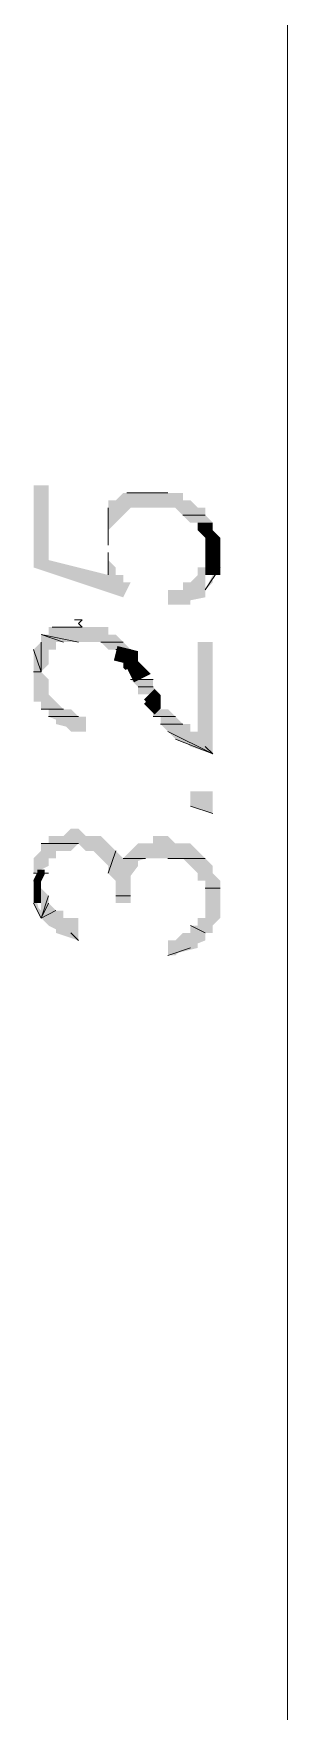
# Model space of a CAD drawing. Header units: millimetres. Extents: x 182 to 575, y -105 to 95.
# Drawn here: x 303.099 to 303.261, y 77.952 to 79.023 of the extents above; entities that cross this region are included whole.
import ezdxf

# ---------------------------------------------------------------- set-up
doc = ezdxf.new("R2010")
doc.units = ezdxf.units.MM
doc.header["$MEASUREMENT"] = 0
doc.layers.add('PDF_Geometry', color=7, linetype='Continuous')
doc.layers.add('PDF_Solid Fills', color=7, linetype='Continuous')

msp = doc.modelspace()

# ---------------------------------------------------------------- hatches: boundary and pattern name
at = {"layer": 'PDF_Solid Fills', "transparency": 33554559}
h = msp.add_hatch(color=256, dxfattribs=at)
h.paths.add_polyline_path([(303.1516328996746, 78.68243413189722), (303.1468695663413, 78.68719746523053), (303.1468695663413, 78.67767405253213), (303.1087726351243, 78.68719746523053), (303.1087726351243, 78.73481458163266), (303.0992492224259, 78.73481458163266), (303.0992492224259, 78.68243413189722), (303.1563929790398, 78.6633873065004), (303.161156312373, 78.6729107191988), (303.1563929790398, 78.6729107191988), (303.1563929790398, 78.67767405253213), (303.1516328996746, 78.67767405253213)])
h.paths.add_polyline_path([(303.1897265769232, 78.72053106311415), (303.1992499896216, 78.71100765041572), (303.2135367356534, 78.71100765041572), (303.2087734287751, 78.71576772978082), (303.2087734287751, 78.72053106311415), (303.204013322955, 78.72053106311415), (303.1992499896216, 78.72529116893426), (303.1944899102565, 78.72529116893426), (303.1944899102565, 78.73005447581258), (303.1563929790398, 78.73005447581258), (303.1516328996746, 78.72529116893426), (303.1468695663413, 78.72529116893426), (303.1468695663413, 78.70624431708242), (303.161156312373, 78.72053106311415)])
h = msp.add_hatch(color=256, dxfattribs=at)
h.paths.add_polyline_path([(303.1516328996746, 78.72529116893426), (303.1992499896216, 78.72529116893426), (303.1516328996746, 78.72529116893426)], flags=0)
h.paths.add_polyline_path([(303.1992499896216, 78.72529116893426), (303.1516328996746, 78.72529116893426), (303.1992499896216, 78.72529116893426)], flags=0)
h.paths.add_polyline_path([(303.1468695663413, 78.72529116893426), (303.204013322955, 78.72053106311415), (303.1468695663413, 78.72529116893426)], flags=0)
h = msp.add_hatch(color=256, dxfattribs=at)
h.paths.add_polyline_path([(303.1373461536429, 78.70148098374906), (303.1373461536429, 78.696720904384), (303.1373461536429, 78.70148098374906)], flags=0)
h.paths.add_polyline_path([(303.1373461536429, 78.696720904384), (303.1373461536429, 78.70148098374906), (303.1373461536429, 78.696720904384)], flags=0)
h.paths.add_polyline_path([(303.142106233008, 78.71100765041572), (303.142106233008, 78.68719746523053), (303.142106233008, 78.71100765041572)], flags=0)
h.paths.add_polyline_path([(303.142106233008, 78.68719746523053), (303.142106233008, 78.71100765041572), (303.142106233008, 78.68719746523053)], flags=0)
h = msp.add_hatch(color=256, dxfattribs=at)
h.paths.add_polyline_path([(303.2087734287751, 78.66814738586547), (303.2135367356534, 78.6729107191988), (303.2135367356534, 78.67529315994844), (303.2182968414735, 78.68243413189722), (303.2182968414735, 78.68719746523053), (303.2135367356534, 78.67767405253213)])
h.paths.add_polyline_path([(303.1849632435899, 78.65862397316707), (303.1992499896216, 78.65862397316707), (303.1992499896216, 78.66148210018576), (303.2087734287751, 78.6633873065004), (303.2087734287751, 78.66814738586547), (303.2087734287751, 78.68243413189722), (303.204013322955, 78.68243413189722), (303.204013322955, 78.67767405253213), (303.1992499896216, 78.6729107191988), (303.1944899102565, 78.6729107191988), (303.1944899102565, 78.66814738586547), (303.1849632435899, 78.66814738586547)])
for points in [[(303.1198863533612, 78.58084631313119), (303.1230593811561, 78.57767328533637), (303.1325828203095, 78.57767328533637), (303.1325828203095, 78.5871966980348), (303.1278227144894, 78.5871966980348), (303.1230593811561, 78.5919600313681), (303.1182993017909, 78.5919600313681), (303.1135359684577, 78.5967201107332), (303.1087726351243, 78.60148344406653), (303.1087726351243, 78.61100685676496), (303.1040125557591, 78.61576696258504), (303.1087726351243, 78.62053029591837), (303.1087726351243, 78.6300537086168), (303.1135359684577, 78.6300537086168), (303.1135359684577, 78.63481704195013), (303.142106233008, 78.63481704195013), (303.1468695663413, 78.6300537086168), (303.1516328996746, 78.6300537086168), (303.1659164181931, 78.62529037528347), (303.161156312373, 78.6300537086168), (303.1516328996746, 78.6395771213152), (303.1468695663413, 78.6395771213152), (303.1468695663413, 78.64434045464856), (303.1087726351243, 78.64434045464856), (303.1087726351243, 78.6395771213152), (303.1040125557591, 78.6395771213152), (303.1040125557591, 78.63481704195013), (303.0992492224259, 78.6300537086168), (303.0992492224259, 78.5967201107332), (303.1040125557591, 78.5967201107332), (303.1040125557591, 78.5919600313681), (303.1087726351243, 78.5919600313681), (303.1087726351243, 78.5871966980348), (303.1135359684577, 78.58529149701258), (303.1135359684577, 78.58243336470144)], [(303.204013322955, 78.57767328533637), (303.1992499896216, 78.57767328533637), (303.1992499896216, 78.58243336470144), (303.1944899102565, 78.58243336470144), (303.1849632435899, 78.5919600313681), (303.1754398308915, 78.5919600313681), (303.1754398308915, 78.5871966980348), (303.1802031642248, 78.5871966980348), (303.1802031642248, 78.58243336470144), (303.1897265769232, 78.57290995200304), (303.1976650894679, 78.56973475514508), (303.1992499896216, 78.5681498461829), (303.2135367356534, 78.5633865128496), (303.2135367356534, 78.63481704195013), (303.204013322955, 78.63481704195013)], [(303.1659164181931, 78.60624354988664), (303.1659164181931, 78.60148344406653), (303.1802031642248, 78.60148344406653), (303.1754398308915, 78.60624354988664), (303.1754398308915, 78.61100685676496), (303.161156312373, 78.61100685676496)], [(303.1992499896216, 78.53005294142102), (303.2135367356534, 78.52529283560094), (303.2135367356534, 78.53957635411945), (303.1992499896216, 78.53957635411945)], [(303.1516328996746, 78.48243582501891), (303.1516328996746, 78.46814907898718), (303.161156312373, 78.46814907898718), (303.161156312373, 78.48561171877031), (303.1659164181931, 78.49195923771734), (303.1659164181931, 78.49513228902242), (303.1706797250714, 78.49671934353742), (303.1944899102565, 78.49671934353742), (303.1992499896216, 78.49195923771734), (303.204013322955, 78.48719593083902), (303.204013322955, 78.48243582501891), (303.2087734287751, 78.48243582501891), (303.2087734287751, 78.45862566628875), (303.204013322955, 78.45862566628875), (303.204013322955, 78.45386233295542), (303.1992499896216, 78.45386233295542), (303.1992499896216, 78.44910222713528), (303.1944899102565, 78.44910222713528), (303.1897265769232, 78.44433889380198), (303.1849632435899, 78.44433889380198), (303.1849632435899, 78.43481548110356), (303.1897265769232, 78.43481548110356), (303.1913147163355, 78.43640362051573), (303.204013322955, 78.43957881443689), (303.204013322955, 78.44243498369542), (303.2087734287751, 78.44433889380198), (303.2087734287751, 78.44910222713528), (303.2135367356534, 78.44910222713528), (303.2135367356534, 78.45386554724558), (303.2182968414735, 78.45862566628875), (303.2182968414735, 78.48243582501891), (303.2135367356534, 78.48719593083902), (303.2135367356534, 78.49195923771734), (303.2087734287751, 78.49671934353742), (303.204013322955, 78.50148267687075), (303.1992499896216, 78.50624275623585), (303.1897265769232, 78.50624275623585), (303.1849632435899, 78.51100608956918), (303.1754398308915, 78.51100608956918), (303.1754398308915, 78.50624275623585), (303.1659164181931, 78.50624275623585), (303.161156312373, 78.50148267687075), (303.1563929790398, 78.49671934353742), (303.1516328996746, 78.50148267687075), (303.1468695663413, 78.50624275623585), (303.142106233008, 78.51100608956918), (303.1325828203095, 78.51100608956918), (303.1278227144894, 78.51576942290251), (303.1230593811561, 78.51576942290251), (303.1182993017909, 78.51100608956918), (303.1087726351243, 78.51100608956918), (303.1087726351243, 78.50624275623585), (303.1040125557591, 78.50624275623585), (303.1040125557591, 78.50148267687075), (303.0992492224259, 78.49671934353742), (303.0992492224259, 78.48719593083902), (303.1087726351243, 78.49195923771734), (303.1087726351243, 78.49671934353742), (303.1135359684577, 78.49671934353742), (303.1135359684577, 78.50148267687075), (303.1230593811561, 78.50148267687075), (303.1278227144894, 78.50624275623585), (303.1325828203095, 78.50148267687075), (303.1373461536429, 78.50148267687075), (303.142106233008, 78.49671934353742), (303.1468695663413, 78.49195923771734), (303.1468695663413, 78.48719593083902)], [(303.1040125557591, 78.45862566628875), (303.1087726351243, 78.45386233295542), (303.1135359684577, 78.45148106648938), (303.1135359684577, 78.44910222713528), (303.1278227144894, 78.44433889380198), (303.1278227144894, 78.45862566628875), (303.1182993017909, 78.45862566628875), (303.1182993017909, 78.46338574565382), (303.1135359684577, 78.46338574565382), (303.1087726351243, 78.46814907898718), (303.1087726351243, 78.47291241232048), (303.1040125557591, 78.47767249168558), (303.1040125557591, 78.46338574565382), (303.1024251396982, 78.46497316171485), (303.0992492224259, 78.47767249168558), (303.0992492224259, 78.46814907898718)]]:
    msp.add_hatch(color=256, dxfattribs=at).paths.add_polyline_path(points)

# ---------------------------------------------------------------- linework, layer by layer
at = {"layer": 'PDF_Geometry', "lineweight": 13}
for points in [[(303.2611538520556, 76.98243389380198), (303.2611538520556, 77.01100738586547), (303.2611538520556, 80.158625904384), (303.2611538520556, 80.18243608956917)], [(303.1468695663413, 78.70624431708242), (303.1468695663413, 78.72053106311415), (303.1468695663413, 78.70624431708242)], [(303.1730597779815, 78.73005447581258), (303.1706781245423, 78.73005447581258), (303.1754398308915, 78.73005447581258), (303.1587746457063, 78.73005447581258)], [(303.1849632435899, 78.73005447581258), (303.161156312373, 78.73005447581258), (303.1849632435899, 78.73005447581258)], [(303.1659164181931, 78.73005447581258), (303.1802031642248, 78.73005447581258), (303.1659164181931, 78.73005447581258)], [(303.1944899102565, 78.71576772978082), (303.2087734287751, 78.71576772978082), (303.1944899102565, 78.71576772978082)], [(303.2087734287751, 78.71576772978082), (303.1944899102565, 78.71576772978082), (303.2087734287751, 78.71576772978082)], [(303.1254410478227, 78.64910056046864), (303.1302027673995, 78.64910056046864), (303.127822727717, 78.6467205075586), (303.1302027673995, 78.64434045464856), (303.111154301791, 78.64434045464856)], [(303.1278227144894, 78.63481704195013), (303.1040125557591, 78.6395771213152), (303.1278227144894, 78.63481704195013)], [(303.1182993017909, 78.63481704195013), (303.1040125557591, 78.6395771213152), (303.1182993017909, 78.63481704195013)], [(303.142106233008, 78.63481704195013), (303.1563929790398, 78.63481704195013), (303.142106233008, 78.63481704195013)], [(303.161156312373, 78.6300537086168), (303.1516328996746, 78.6300537086168), (303.161156312373, 78.6300537086168)], [(303.1516328996746, 78.6300537086168), (303.161156312373, 78.6300537086168), (303.1516328996746, 78.6300537086168)], [(303.0992492224259, 78.61576696258504), (303.1040125557591, 78.61576696258504), (303.0992492224259, 78.61576696258504)], [(303.1754398308915, 78.61100685676496), (303.161156312373, 78.61100685676496), (303.1754398308915, 78.61100685676496)], [(303.1659164181931, 78.60624354988664), (303.1754398308915, 78.60624354988664), (303.1659164181931, 78.60624354988664)], [(303.1182993017909, 78.5919600313681), (303.1040125557591, 78.5919600313681), (303.1182993017909, 78.5919600313681)], [(303.1087726351243, 78.5871966980348), (303.1278227144894, 78.5871966980348), (303.1087726351243, 78.5871966980348)], [(303.1278227144894, 78.5871966980348), (303.1087726351243, 78.5871966980348), (303.1278227144894, 78.5871966980348)], [(303.1897265769232, 78.5871966980348), (303.1754398308915, 78.5871966980348), (303.1897265769232, 78.5871966980348)], [(303.1802031642248, 78.58243336470144), (303.1944899102565, 78.58243336470144), (303.1802031642248, 78.58243336470144)], [(303.1944899102565, 78.58243336470144), (303.1802031642248, 78.58243336470144), (303.1944899102565, 78.58243336470144)], [(303.1897265769232, 78.57290995200304), (303.2135367356534, 78.5633865128496), (303.1897265769232, 78.57290995200304)], [(303.2135367356534, 78.52529283560094), (303.1992499896216, 78.53005294142102), (303.2135367356534, 78.52529283560094)], [(303.1278227144894, 78.50624275623585), (303.1040125557591, 78.50624275623585), (303.1278227144894, 78.50624275623585)], [(303.1040125557591, 78.50624275623585), (303.1278227144894, 78.50624275623585), (303.1040125557591, 78.50624275623585)], [(303.1468695663413, 78.48719593083902), (303.1516328996746, 78.50148267687075), (303.1468695663413, 78.48719593083902)], [(303.2087734287751, 78.49671934353742), (303.1849632435899, 78.49671934353742), (303.2087734287751, 78.49671934353742)], [(303.1849632435899, 78.49671934353742), (303.2087734287751, 78.49671934353742), (303.1849632435899, 78.49671934353742)], [(303.0992492224259, 78.48719593083902), (303.1087726351243, 78.48719593083902), (303.0992492224259, 78.48719593083902)], [(303.1040125557591, 78.48243582501891), (303.0992492224259, 78.48243582501891), (303.1040125557591, 78.48243582501891)], [(303.2182968414735, 78.47767249168558), (303.2087734287751, 78.47767249168558), (303.2182968414735, 78.47767249168558)], [(303.161156312373, 78.47291241232048), (303.1516328996746, 78.47291241232048), (303.161156312373, 78.47291241232048)]]:
    msp.add_lwpolyline(points, dxfattribs=at)
for points in [[(303.1373461536429, 78.70386265041574, 0, 0, 0), (303.1373461536429, 78.69910094406654, 0, 0, 0), (303.142106233008, 78.69910255782315, 0, 0, 0), (303.142106233008, 78.69910093083902, 0.04285701058200803, 0.04285701058200803, 0), (303.142106233008, 78.69910255782315, 0, 0, 0), (303.1468695663413, 78.69910255782315, 0, 0, 0)], [(303.2135351351243, 78.67767242554802, 0.009523412698418573, 0.009523412698418573, 0), (303.2135351351243, 78.69195757105066, 0.009523412698418573, 0.009523412698418573, 0), (303.2135351351243, 78.696720904384, 0.009523412698418573, 0.009523412698418573, 0), (303.2135351351243, 78.70148098374906, 0.006736351502386633, 0.006736351502386633, 0), (303.2087750293043, 78.70624431708242, 0.009523412698411806, 0.009523412698411806, 0), (303.2087750293043, 78.71100765041572, 0, 0, 0), (303.1992499896216, 78.71100765041572, 0, 0, 0)]]:
    msp.add_lwpolyline(points, format="xyseb", dxfattribs=at)
for points in [[(303.1468695663413, 78.696720904384), (303.1468695663413, 78.72053106311415), (303.1468695663413, 78.696720904384)], [(303.1468695663413, 78.69195757105066), (303.1468695663413, 78.67767405253213), (303.1468695663413, 78.69195757105066)], [(303.2182968414735, 78.68243413189722), (303.2087734287751, 78.66814738586547), (303.2182968414735, 78.68243413189722)], [(303.2087734287751, 78.66814738586547), (303.2087734287751, 78.66814738586547), (303.2087734287751, 78.66814738586547)], [(303.1040125557591, 78.63481704195013), (303.1040125557591, 78.61576696258504), (303.1040125557591, 78.63481704195013)], [(303.0992492224259, 78.6300537086168), (303.1040125557591, 78.61576696258504), (303.0992492224259, 78.6300537086168)], [(303.1849632435899, 78.57767328533637), (303.2135367356534, 78.5633865128496), (303.1849632435899, 78.57767328533637)], [(303.2087734287751, 78.5681498461829), (303.2135367356534, 78.5633865128496), (303.2087734287751, 78.5681498461829)], [(303.1706797250714, 78.49671934353742), (303.1563929790398, 78.49671934353742), (303.1706797250714, 78.49671934353742)], [(303.0992492224259, 78.46814907898718), (303.1040125557591, 78.45862566628875), (303.0992492224259, 78.46814907898718)], [(303.1087726351243, 78.47291241232048), (303.1040125557591, 78.45862566628875), (303.1087726351243, 78.47291241232048)], [(303.1087726351243, 78.46814907898718), (303.1040125557591, 78.45862566628875), (303.1087726351243, 78.46814907898718)], [(303.1135359684577, 78.46338574565382), (303.1040125557591, 78.45862566628875), (303.1135359684577, 78.46338574565382)], [(303.1040125557591, 78.45862566628875), (303.1040125557591, 78.45862566628875), (303.1040125557591, 78.45862566628875)], [(303.1992499896216, 78.45386233295542), (303.2087734287751, 78.44910222713528), (303.1992499896216, 78.45386233295542)], [(303.1230593811561, 78.44910222713528), (303.1278227144894, 78.44433889380198), (303.1230593811561, 78.44910222713528)], [(303.1992499896216, 78.43957881443689), (303.1849632435899, 78.43481548110356), (303.1992499896216, 78.43957881443689)]]:
    msp.add_lwpolyline(points, close=True, dxfattribs=at)
for points, const_width in [([(303.1516328996746, 78.62767204195015), (303.1611546986163, 78.62529037528347), (303.1611546986163, 78.62053029591837), (303.1635363520555, 78.61814862925172), (303.1659180187222, 78.61576696258504), (303.161156312373, 78.613386909675)], 0.00952343915344045), ([(303.173059791209, 78.60148344406653), (303.1754414446481, 78.59910177739985), (303.1754414446481, 78.59434007105065), (303.1730597779815, 78.5919600313681)], 0.009523439153433682), ([(303.1040109287752, 78.48957758427815), (303.1040109287752, 78.48719593083902), (303.1016308890926, 78.48243582501891), (303.1016308890926, 78.46814907898718)], 0.004763333333332163)]:
    msp.add_lwpolyline(points, dxfattribs=dict(at, const_width=const_width))

doc.saveas('drawing.dxf')
